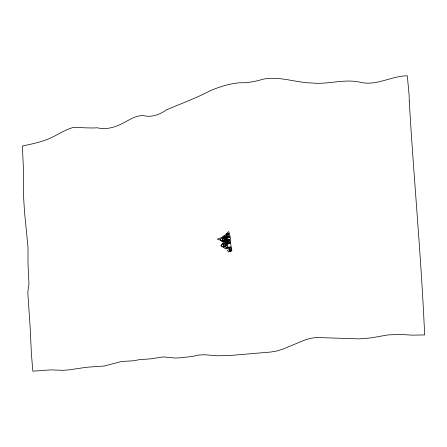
<?xml version="1.0" encoding="UTF-8"?>
<svg xmlns="http://www.w3.org/2000/svg" width="447" height="447" viewBox="0 0 447 447"><rect width="100%" height="100%" fill="white"/><g stroke="black" fill="none" stroke-linecap="round" stroke-linejoin="round"><path stroke-width="0.67" d="M225.411 241.011L226.964 240.732L225.411 241.017L226.97 240.715L226.903 240.29L224.757 240.687L225.992 248.644L228.126 248.247L227.557 244.615L226.009 244.9C226.148 245.973 227.439 245.207 226.987 247.364L226.4 247.392L226.987 247.364M231.239 250.443L229.741 250.717L229.607 249.996L230.132 249.901L229.624 250.074M222.533 243.861L223.416 242.229L220.069 240L217.22 239.056C221.835 238.217 225.405 234.966 228.501 231.658L228.998 232.038L230.144 236.619L230.736 240.374L230.574 243.375L231.87 250.694L230.518 251.421M221.41 245.403L222.237 244.403M230.741 247.325L231.295 250.806L229.3 251.857L228.585 247.23L230.523 246.856L230.758 247.32L229.222 247.487L229.333 248.18L229.859 248.085L229.333 248.18M226.35 236.932L226.154 235.552L224.109 236.642L224.673 240.262L226.813 239.86L226.657 238.821M224.69 236.547C228.797 236.357 223.723 235.809 224.802 237.223L225.361 237.039L224.802 237.223M222.701 237.944C225.21 237.759 221.528 237.536 222.863 238.966L222.265 239L222.863 238.966M223.036 240.073C221.556 240.441 223.992 239.631 223.198 241.095L224.176 240.916L223.679 237.765M226.735 239.424L225.171 239.631L226.735 239.424L226.238 236.262M223.617 243.604L224.59 243.419L225.087 246.571L224.098 246.677L225.07 246.699L223.182 246.979L220.919 245.504L222.735 243.358L224.461 243.039L224.506 243.336L223.606 243.503L223.779 244.626L223.182 244.654L223.779 244.626M225.897 244.096C229.825 242.805 225.193 245.146 225.785 243.425L226.361 243.324L226.065 241.43L225.495 241.536L226.065 241.43M226.026 244.978L227.573 244.693L226.947 240.654M223.953 245.733C222.466 246.096 224.908 245.286 224.115 246.755M227.238 234.91L227.763 234.809L227.238 234.904L227.126 234.217L228.624 233.937L227.143 234.289M228.735 234.63L228.629 233.351L226.545 234.34L227.11 237.994L229.294 237.592L229.026 236.524M228.624 233.937L229.121 237.139L227.624 237.413L227.512 236.726L228.054 236.703L227.746 234.731M223.69 237.838L222.293 237.927L220.622 238.933L220.779 239.938L220.013 240.05L223.036 241.559L224.12 241.358L224.053 240.933M225.081 239.039C226.573 238.949 224.327 238.827 225.187 239.709M228.048 240.067C232.63 239.29 225.662 240.29 228.68 240.659L228.976 242.553L228.451 242.648L228.959 242.475L228.68 240.659M226.081 241.503L226.378 243.397L225.785 243.425M229.562 239.86L229.534 239.38L227.406 239.771L228.031 243.844L229.87 243.514C231.099 241.821 226.048 244.151 230.043 242.989L229.546 239.788M225.372 244.626L227.512 244.252M229.607 249.996L229.702 250.611L231.205 250.337M220.997 245.906L224.26 247.75L225.4 248.923M227.087 249.918L228.696 252.074M229.121 237.139L227.624 237.418M228.037 247.699L226.506 248.063L226.4 247.392M224.176 240.916L223.198 241.095M223.969 235.86L225.523 245.481M226.445 233.736L227.752 241.928M222.265 239L222.466 240.257M223.182 244.654L223.383 245.917M225.361 237.039L225.668 239.011M225.4 240.939L225.512 241.615M229.842 248.007L230.149 249.979M228.434 242.576L228.546 243.269M409.256 101.145C413.821 179.063 421.242 256.891 424.65 334.926L412.603 335.161L400.367 334.457L388.354 334.876L370.826 337.91L358.924 338.876L316.314 337.485L310.442 338.351L304.737 340.061L282.409 349.297L276.71 351.024L270.865 352.029L229.244 355.555L217.192 355.773L204.894 354.762L198.893 354.996L193.11 356.304L181.314 357.773L175.319 358.036L162.999 356.913L151.282 358.801L139.363 359.662L133.541 360.785L121.584 361.467L104.358 366.009L86.467 367.272L68.855 369.898L62.893 370.317L50.712 369.881L32.832 371.189L31.385 353.516L30.078 326.047L27.915 294.316L27.882 291.528L28.96 283.778L27.988 263.21L28.027 247.655L24.518 211.872L23.579 196.725L23.652 173.486L22.35 146.024C32.028 143.928 41.912 142.068 50.936 137.844C58.328 134.441 65.111 129.669 73.051 127.535C81.142 127.322 89.176 128.384 97.29 127.792C105.324 129.703 113.499 127.876 120.768 124.255C128.071 120.964 134.81 115.376 143.208 115.589C151.466 117.667 159.568 114.79 166.267 109.968C181.102 103.575 196.356 98.044 210.727 90.529C219.885 86.668 229.479 83.773 239.391 82.751C247.409 83.019 255.243 81.617 262.875 79.242C279.314 75.845 295.568 82.667 312.017 83.008C328.148 84.718 344.168 78.566 360.243 82.265C376.352 86.254 391.237 75.929 407.323 75.811L409.1 95.11L409.256 101.145"/></g></svg>
